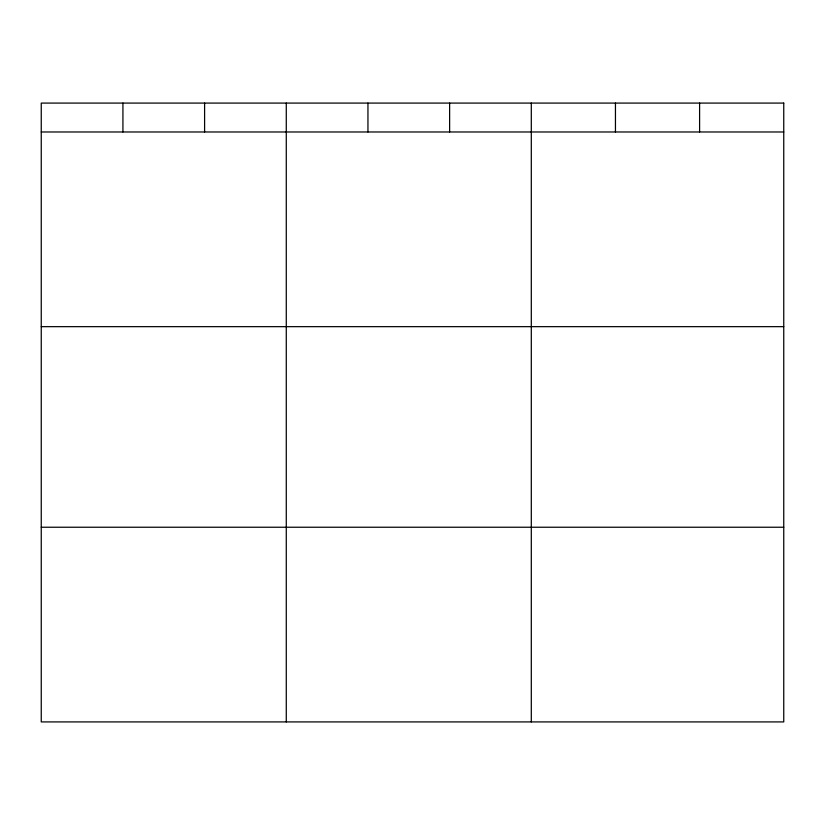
<?xml version="1.0" encoding="UTF-8"?>
<svg xmlns="http://www.w3.org/2000/svg" width="825" height="825" viewBox="0 0 825 825"><rect width="100%" height="100%" fill="white"/><g stroke="black" fill="none" stroke-linecap="round" stroke-linejoin="round"><path stroke-width="1.24" d="M41.25 131.979L783.75 131.979M41.25 326.659L783.75 326.659M41.25 527.237L783.75 527.237M699.6 103.084L699.6 131.979M615.45 103.084L615.45 131.979M531.3 103.084L531.3 721.916M449.625 103.084L449.625 131.979M367.95 103.084L367.95 131.979M286.275 103.084L286.275 721.916M204.6 103.084L204.6 131.979M122.925 103.084L122.925 131.979M783.75 103.084L41.25 103.084L41.25 721.916L783.75 721.916L783.75 103.084"/></g></svg>
